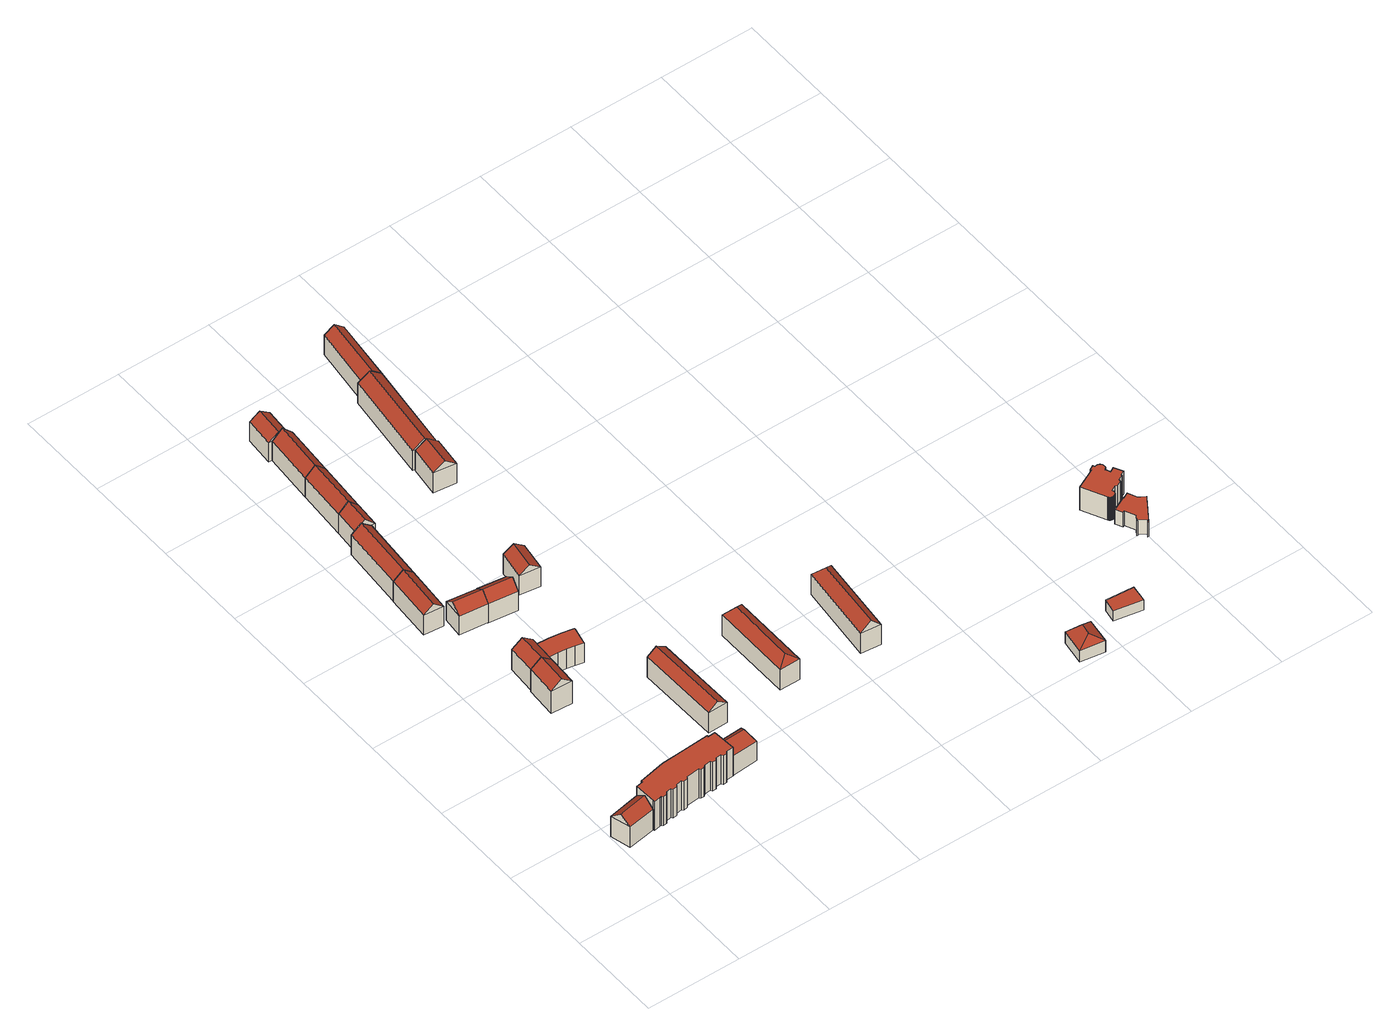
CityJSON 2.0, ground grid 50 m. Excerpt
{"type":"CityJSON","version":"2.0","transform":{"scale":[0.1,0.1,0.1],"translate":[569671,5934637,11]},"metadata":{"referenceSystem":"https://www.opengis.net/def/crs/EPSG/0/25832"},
"CityObjects":{
"building1":{"type":"Building","attributes":{"name":"HirtenstraÃe","Gemeindeschluessel":"02100122","function":"31001_1010","yearOfConstruction":1957,"roofType":"3100","measuredHeight":17.53,"storeysAboveGround":4},"address":[{"country":"Germany","locality":"Hamburg","thoroughfareNumber":"54","thoroughfareName":"Hirtenstraße","postcode":"20535"}],"geometry":[{"type":"Solid","lod":"2","boundaries":[[[[0,1,2,3]],[[4,5,1,0]],[[6,7,5,4]],[[3,2,7,6]],[[0,8,4]],[[6,9,3]],[[3,9,8,0]],[[4,8,9,6]],[[1,5,7,2]]]],"semantics":{"surfaces":[{"type":"WallSurface"},{"type":"RoofSurface","Flaechenneigung":"49.9334538128783","Flaechenrichtung":"349.730209899926","Flaechengroesse":"118.022397319422"},{"type":"RoofSurface","Flaechenneigung":"49.9359673510529","Flaechenrichtung":"169.910505547471","Flaechengroesse":"109.217837290809"},{"type":"GroundSurface"}],"values":[[0,0,0,0,0,0,1,2,3]]}}]},
"building2":{"type":"Building","attributes":{"name":"HirtenstraÃe","Gemeindeschluessel":"02100122","function":"31001_1010","yearOfConstruction":1957,"roofType":"1000","measuredHeight":18.1,"storeysAboveGround":4},"address":[{"country":"Germany","locality":"Hamburg","thoroughfareNumber":"58","thoroughfareName":"Hirtenstraße","postcode":"20535"}],"geometry":[{"type":"Solid","lod":"2","boundaries":[[[[10,11,12,13]],[[14,15,11,10]],[[16,17,15,14]],[[18,19,17,16]],[[20,21,19,18]],[[22,23,21,20]],[[24,25,23,22]],[[26,27,25,24]],[[28,29,27,26]],[[30,31,29,28]],[[32,33,31,30]],[[34,35,33,32]],[[36,37,35,34]],[[38,39,37,36]],[[40,41,39,38]],[[42,43,41,40]],[[44,45,43,42]],[[46,47,45,44]],[[48,49,47,46]],[[50,51,49,48]],[[52,53,51,50]],[[54,55,53,52]],[[56,57,55,54]],[[58,59,57,56]],[[60,61,59,58]],[[62,63,61,60]],[[64,65,63,62]],[[66,67,65,64]],[[68,69,67,66]],[[70,71,69,68]],[[72,73,71,70]],[[74,75,73,72]],[[76,77,75,74]],[[78,79,77,76]],[[80,81,79,78]],[[82,83,81,80]],[[13,12,83,82]],[[80,78,76,74,72,70,68,66,64,62,60,58,56,54,52,50,48,46,44,42,40,38,36,34,32,30,28,26,24,22,20,18,16,14,10,13,82]],[[11,15,17,19,21,23,25,27,29,31,33,35,37,39,41,43,45,47,49,51,53,55,57,59,61,63,65,67,69,71,73,75,77,79,81,83,12]]]],"semantics":{"surfaces":[{"type":"WallSurface"},{"type":"RoofSurface","Flaechenneigung":"90","Flaechenrichtung":"0","Flaechengroesse":"638.93605648584"},{"type":"GroundSurface"}],"values":[[0,0,0,0,0,0,0,0,0,0,0,0,0,0,0,0,0,0,0,0,0,0,0,0,0,0,0,0,0,0,0,0,0,0,0,0,0,1,2]]}}]},
"building3":{"type":"Building","attributes":{"name":"HirtenstraÃe","Gemeindeschluessel":"02100122","function":"31001_1010","yearOfConstruction":1957,"roofType":"3100","measuredHeight":18.47,"storeysAboveGround":4},"address":[{"country":"Germany","locality":"Hamburg","thoroughfareNumber":"55","thoroughfareName":"Hirtenstraße","postcode":"20535"}],"geometry":[{"type":"Solid","lod":"2","boundaries":[[[[84,85,86,87]],[[88,89,85,84]],[[90,91,89,88]],[[87,86,91,90]],[[84,92,88]],[[90,93,87]],[[87,93,92,84]],[[88,92,93,90]],[[85,89,91,86]]]],"semantics":{"surfaces":[{"type":"WallSurface"},{"type":"RoofSurface","Flaechenneigung":"51.2122402934703","Flaechenrichtung":"273.374601804559","Flaechengroesse":"114.593032173527"},{"type":"RoofSurface","Flaechenneigung":"51.2122401367297","Flaechenrichtung":"93.3729320381092","Flaechengroesse":"114.589274207159"},{"type":"GroundSurface"}],"values":[[0,0,0,0,0,0,1,2,3]]}}]},
"building4":{"type":"Building","attributes":{"name":"Carl-Petersen-StraÃe","Gemeindeschluessel":"02100122","function":"31001_1010","yearOfConstruction":1957,"roofType":"3100","measuredHeight":17.22,"storeysAboveGround":4},"address":[{"country":"Germany","locality":"Hamburg","thoroughfareNumber":"53","thoroughfareName":"Hirtenstraße","postcode":"20535"}],"geometry":[{"type":"Solid","lod":"2","boundaries":[[[[94,95,96,84]],[[97,98,95,94]],[[88,99,98,97]],[[84,96,99,88]],[[94,100,97]],[[88,92,84]],[[84,92,100,94]],[[97,100,92,88]],[[95,98,99,96]]]],"semantics":{"surfaces":[{"type":"WallSurface"},{"type":"RoofSurface","Flaechenneigung":"51.2527799460082","Flaechenrichtung":"273.373751766749","Flaechengroesse":"104.922973425165"},{"type":"RoofSurface","Flaechenneigung":"51.2526964971133","Flaechenrichtung":"93.373751766795","Flaechengroesse":"104.922973422475"},{"type":"GroundSurface"}],"values":[[0,0,0,0,0,0,1,2,3]]}}]},
"building5":{"type":"Building","attributes":{"name":"Auf den BlÃ¶cken","Gemeindeschluessel":"02100122","function":"31001_1010","yearOfConstruction":1957,"roofType":"3100","measuredHeight":16.89,"storeysAboveGround":4},"address":[{"country":"Germany","locality":"Hamburg","thoroughfareNumber":"4","thoroughfareName":"Auf den Blöcken","postcode":"20535"}],"geometry":[{"type":"Solid","lod":"2","boundaries":[[[[101,102,103,104]],[[105,106,102,101]],[[107,108,106,105]],[[104,103,108,107]],[[101,109,105]],[[107,110,104]],[[104,110,109,101]],[[105,109,110,107]],[[102,106,108,103]]]],"semantics":{"surfaces":[{"type":"WallSurface"},{"type":"RoofSurface","Flaechenneigung":"49.410108099328","Flaechenrichtung":"94.516003651114","Flaechengroesse":"171.342587666664"},{"type":"RoofSurface","Flaechenneigung":"49.4101219184839","Flaechenrichtung":"274.530776977418","Flaechengroesse":"170.566553075133"},{"type":"GroundSurface"}],"values":[[0,0,0,0,0,0,1,2,3]]}}]},
"building6":{"type":"Building","attributes":{"name":"Carl-Petersen-StraÃe","Gemeindeschluessel":"02100122","function":"31001_1010","yearOfConstruction":1968,"roofType":"3100","measuredHeight":16.25,"storeysAboveGround":4},"address":[{"country":"Germany","locality":"Hamburg","thoroughfareNumber":"117","thoroughfareName":"Carl-Petersen-Straße","postcode":"20535"}],"geometry":[{"type":"Solid","lod":"2","boundaries":[[[[111,112,113,114]],[[115,116,112,111]],[[117,118,116,115]],[[114,113,118,117]],[[111,119,115]],[[117,120,114]],[[114,120,119,111]],[[115,119,120,117]],[[112,116,118,113]]]],"semantics":{"surfaces":[{"type":"WallSurface"},{"type":"RoofSurface","Flaechenneigung":"50.5035014213378","Flaechenrichtung":"186.88303606996","Flaechengroesse":"105.285923994902"},{"type":"RoofSurface","Flaechenneigung":"50.5038225184407","Flaechenrichtung":"7.24976276673554","Flaechengroesse":"106.327651984077"},{"type":"GroundSurface"}],"values":[[0,0,0,0,0,0,1,2,3]]}}]},
"building7":{"type":"Building","attributes":{"name":"Hammer Steindamm","Gemeindeschluessel":"02100122","function":"31001_1010","yearOfConstruction":1957,"roofType":"5000","measuredHeight":17.58,"storeysAboveGround":4},"address":[{"country":"Germany","locality":"Hamburg","thoroughfareNumber":"146","thoroughfareName":"Hammer Steindamm","postcode":"20535"}],"geometry":[{"type":"Solid","lod":"2","boundaries":[[[[121,122,123,124]],[[125,126,122,121]],[[127,128,126,125]],[[124,123,128,127]],[[121,129,125]],[[127,130,124]],[[124,130,129,121]],[[125,129,130,127]],[[122,126,128,123]]]],"semantics":{"surfaces":[{"type":"WallSurface"},{"type":"RoofSurface","Flaechenneigung":"28.4643413078306","Flaechenrichtung":"87.4020959257672","Flaechengroesse":"32.0772553546025"},{"type":"RoofSurface","Flaechenneigung":"45.3066461157288","Flaechenrichtung":"357.188109706537","Flaechengroesse":"95.276224586997"},{"type":"RoofSurface","Flaechenneigung":"45.3092478226546","Flaechenrichtung":"176.643185557677","Flaechengroesse":"94.0233128691073"},{"type":"GroundSurface"}],"values":[[0,0,0,0,1,0,2,3,4]]}}]},
"building8":{"type":"Building","attributes":{"name":"Auf den BlÃ¶cken","Gemeindeschluessel":"02100122","function":"31001_1010","yearOfConstruction":1957,"roofType":"3100","measuredHeight":16.82,"storeysAboveGround":4},"address":[{"country":"Germany","locality":"Hamburg","thoroughfareNumber":"6","thoroughfareName":"Auf den Blöcken","postcode":"20535"}],"geometry":[{"type":"Solid","lod":"2","boundaries":[[[[131,132,133,107]],[[134,135,132,131]],[[104,136,135,134]],[[107,133,136,104]],[[131,137,134]],[[104,110,107]],[[107,110,137,131]],[[134,137,110,104]],[[132,135,136,133]]]],"semantics":{"surfaces":[{"type":"WallSurface"},{"type":"RoofSurface","Flaechenneigung":"49.2248682562739","Flaechenrichtung":"274.508668864937","Flaechengroesse":"235.256726569742"},{"type":"RoofSurface","Flaechenneigung":"49.2249344666691","Flaechenrichtung":"94.508735144832","Flaechengroesse":"235.25327462413"},{"type":"GroundSurface"}],"values":[[0,0,0,0,0,0,1,2,3]]}}]},
"building9":{"type":"Building","attributes":{"name":"Carl-Petersen-StraÃe","Gemeindeschluessel":"02100122","function":"31001_1010","yearOfConstruction":1957,"roofType":"1000","measuredHeight":12.23,"storeysAboveGround":3},"address":[{"country":"Germany","locality":"Hamburg","thoroughfareNumber":"124","thoroughfareName":"Carl-Petersen-Straße","postcode":"20535"}],"geometry":[{"type":"Solid","lod":"2","boundaries":[[[[138,139,140,141]],[[142,143,139,138]],[[144,145,143,142]],[[146,147,145,144]],[[148,149,147,146]],[[150,151,149,148]],[[152,153,151,150]],[[154,155,153,152]],[[156,157,155,154]],[[158,159,157,156]],[[141,140,159,158]],[[156,154,152,150,148,146,144,142,138,141,158]],[[139,143,145,147,149,151,153,155,157,159,140]]]],"semantics":{"surfaces":[{"type":"WallSurface"},{"type":"RoofSurface","Flaechenneigung":"90","Flaechenrichtung":"0","Flaechengroesse":"180.989428671581"},{"type":"GroundSurface"}],"values":[[0,0,0,0,0,0,0,0,0,0,0,1,2]]}}]},
"building10":{"type":"Building","attributes":{"name":"Auf den BlÃ¶cken","Gemeindeschluessel":"02100122","function":"31001_1010","yearOfConstruction":1957,"roofType":"3100","measuredHeight":17.61,"storeysAboveGround":4},"address":[{"country":"Germany","locality":"Hamburg","thoroughfareNumber":"10","thoroughfareName":"Auf den Blöcken","postcode":"20535"}],"geometry":[{"type":"Solid","lod":"2","boundaries":[[[[160,161,162,163]],[[164,165,161,160]],[[166,167,165,164]],[[163,162,167,166]],[[160,168,164]],[[166,169,163]],[[163,169,168,160]],[[164,168,169,166]],[[161,165,167,162]]]],"semantics":{"surfaces":[{"type":"WallSurface"},{"type":"RoofSurface","Flaechenneigung":"44.678600148363","Flaechenrichtung":"274.184993591903","Flaechengroesse":"100.034664905074"},{"type":"RoofSurface","Flaechenneigung":"44.6784728044763","Flaechenrichtung":"94.2766622586606","Flaechengroesse":"100.0316442246"},{"type":"GroundSurface"}],"values":[[0,0,0,0,0,0,1,2,3]]}}]},
"building11":{"type":"Building","attributes":{"name":"Carl-Petersen-StraÃe","Gemeindeschluessel":"02100122","function":"31001_1010","yearOfConstruction":1957,"roofType":"3100","measuredHeight":16.33,"storeysAboveGround":4},"address":[{"country":"Germany","locality":"Hamburg","thoroughfareNumber":"119","thoroughfareName":"Carl-Petersen-Straße","postcode":"20535"}],"geometry":[{"type":"Solid","lod":"2","boundaries":[[[[170,171,172,173]],[[174,175,171,170]],[[176,177,175,174]],[[173,172,177,176]],[[170,178,174]],[[176,179,173]],[[173,179,178,170]],[[174,178,179,176]],[[171,175,177,172]]]],"semantics":{"surfaces":[{"type":"WallSurface"},{"type":"RoofSurface","Flaechenneigung":"50.8477006978234","Flaechenrichtung":"7.62004053188802","Flaechengroesse":"104.449203260143"},{"type":"RoofSurface","Flaechenneigung":"50.8480564175379","Flaechenrichtung":"187.861527415341","Flaechengroesse":"104.440526858055"},{"type":"GroundSurface"}],"values":[[0,0,0,0,0,0,1,2,3]]}}]},
"building12":{"type":"Building","attributes":{"name":"Auf den BlÃ¶cken","Gemeindeschluessel":"02100122","function":"31001_1010","yearOfConstruction":1957,"roofType":"3100","measuredHeight":17.51,"storeysAboveGround":4},"address":[{"country":"Germany","locality":"Hamburg","thoroughfareNumber":"14","thoroughfareName":"Auf den Blöcken","postcode":"20535"}],"geometry":[{"type":"Solid","lod":"2","boundaries":[[[[180,181,182,183]],[[184,185,181,180]],[[186,187,185,184]],[[183,182,187,186]],[[180,188,184]],[[186,168,183]],[[183,168,188,180]],[[184,188,168,186]],[[181,185,187,182]]]],"semantics":{"surfaces":[{"type":"WallSurface"},{"type":"RoofSurface","Flaechenneigung":"44.592156226945","Flaechenrichtung":"274.178082148772","Flaechengroesse":"199.104386591258"},{"type":"RoofSurface","Flaechenneigung":"44.5921067315008","Flaechenrichtung":"94.258914507947","Flaechengroesse":"199.102694180648"},{"type":"GroundSurface"}],"values":[[0,0,0,0,0,0,1,2,3]]}}]},
"building13":{"type":"Building","attributes":{"name":"Hammer Steindamm","Gemeindeschluessel":"02100122","function":"31001_1010","yearOfConstruction":1957,"roofType":"3100","measuredHeight":16.43,"storeysAboveGround":4},"address":[{"country":"Germany","locality":"Hamburg","thoroughfareNumber":"144","thoroughfareName":"Hammer Steindamm","postcode":"20535"}],"geometry":[{"type":"Solid","lod":"2","boundaries":[[[[189,190,191,192]],[[193,194,190,189]],[[195,196,194,193]],[[192,191,196,195]],[[189,197,193]],[[195,198,192]],[[192,198,197,189]],[[193,197,198,195]],[[190,194,196,191]]]],"semantics":{"surfaces":[{"type":"WallSurface"},{"type":"RoofSurface","Flaechenneigung":"53.6496606621401","Flaechenrichtung":"88.8705215685183","Flaechengroesse":"280.040693705272"},{"type":"RoofSurface","Flaechenneigung":"53.649637243758","Flaechenrichtung":"268.871179794385","Flaechengroesse":"280.040630167555"},{"type":"GroundSurface"}],"values":[[0,0,0,0,0,0,1,2,3]]}}]},
"building14":{"type":"Building","attributes":{"name":"Auf den BlÃ¶cken","Gemeindeschluessel":"02100122","function":"31001_1010","yearOfConstruction":1957,"roofType":"3100","measuredHeight":17.52,"storeysAboveGround":4},"address":[{"country":"Germany","locality":"Hamburg","thoroughfareNumber":"16","thoroughfareName":"Auf den Blöcken","postcode":"20535"}],"geometry":[{"type":"Solid","lod":"2","boundaries":[[[[184,185,199,200]],[[180,181,185,184]],[[201,202,181,180]],[[200,199,202,201]],[[184,188,180]],[[201,203,200]],[[200,203,188,184]],[[180,188,203,201]],[[185,181,202,199]]]],"semantics":{"surfaces":[{"type":"WallSurface"},{"type":"RoofSurface","Flaechenneigung":"44.4493378367429","Flaechenrichtung":"94.2461371502811","Flaechengroesse":"200.841951885812"},{"type":"RoofSurface","Flaechenneigung":"44.4493175166213","Flaechenrichtung":"274.186889312806","Flaechengroesse":"200.84170362994"},{"type":"GroundSurface"}],"values":[[0,0,0,0,0,0,1,2,3]]}}]},
"building15":{"type":"Building","attributes":{"name":"Auf den BlÃ¶cken","Gemeindeschluessel":"02100122","function":"31001_1010","yearOfConstruction":1918,"roofType":"3100","measuredHeight":15.88,"storeysAboveGround":4},"address":[{"country":"Germany","locality":"Hamburg","thoroughfareNumber":"20","thoroughfareName":"Auf den Blöcken","postcode":"20535"}],"geometry":[{"type":"Solid","lod":"2","boundaries":[[[[204,205,206,207]],[[208,209,205,204]],[[210,211,209,208]],[[207,206,211,210]],[[204,212,208]],[[210,213,207]],[[207,213,212,204]],[[208,212,213,210]],[[205,209,211,206]]]],"semantics":{"surfaces":[{"type":"WallSurface"},{"type":"RoofSurface","Flaechenneigung":"53.3348150903892","Flaechenrichtung":"274.222186883219","Flaechengroesse":"101.839704208701"},{"type":"RoofSurface","Flaechenneigung":"53.3346657800348","Flaechenrichtung":"94.2260118071869","Flaechengroesse":"101.836911379362"},{"type":"GroundSurface"}],"values":[[0,0,0,0,0,0,1,2,3]]}}]},
"building16":{"type":"Building","attributes":{"name":"Lohhof","Gemeindeschluessel":"02100122","function":"31001_1010","yearOfConstruction":1957,"roofType":"3100","measuredHeight":16.29,"storeysAboveGround":4},"address":[{"country":"Germany","locality":"Hamburg","thoroughfareNumber":"1","thoroughfareName":"Lohhof","postcode":"20535"}],"geometry":[{"type":"Solid","lod":"2","boundaries":[[[[214,215,216,217]],[[218,219,215,214]],[[220,221,219,218]],[[217,216,221,220]],[[214,222,218]],[[220,223,217]],[[217,223,222,214]],[[218,222,223,220]],[[215,219,221,216]]]],"semantics":{"surfaces":[{"type":"WallSurface"},{"type":"RoofSurface","Flaechenneigung":"53.9360817724943","Flaechenrichtung":"98.5303879939975","Flaechengroesse":"99.5425328210005"},{"type":"RoofSurface","Flaechenneigung":"53.9258901445393","Flaechenrichtung":"279.37135502149","Flaechengroesse":"99.9239069675338"},{"type":"GroundSurface"}],"values":[[0,0,0,0,0,0,1,2,3]]}}]},
"building17":{"type":"Building","attributes":{"name":"Hammer Steindamm","Gemeindeschluessel":"02100123","function":"31001_1010","yearOfConstruction":1957,"roofType":"3200","measuredHeight":17.18,"storeysAboveGround":4},"address":[{"country":"Germany","locality":"Hamburg","thoroughfareNumber":"145","thoroughfareName":"Hammer Steindamm","postcode":"20535"}],"geometry":[{"type":"Solid","lod":"2","boundaries":[[[[224,225,226,227]],[[228,229,225,224]],[[230,231,229,228]],[[227,226,231,230]],[[224,232,228]],[[230,233,227]],[[227,233,232,224]],[[228,232,233,230]],[[225,229,231,226]]]],"semantics":{"surfaces":[{"type":"WallSurface"},{"type":"RoofSurface","Flaechenneigung":"37.2818554524104","Flaechenrichtung":"180.000010040978","Flaechengroesse":"29.9223042430612"},{"type":"RoofSurface","Flaechenneigung":"37.2822886894576","Flaechenrichtung":"359.994738581416","Flaechengroesse":"29.9250591263804"},{"type":"RoofSurface","Flaechenneigung":"51.0918179223979","Flaechenrichtung":"89.9983312532969","Flaechengroesse":"271.113843613067"},{"type":"RoofSurface","Flaechenneigung":"51.0918865129899","Flaechenrichtung":"269.997593699641","Flaechengroesse":"271.110355843667"},{"type":"GroundSurface"}],"values":[[0,0,0,0,1,2,3,4,5]]}}]},
"building18":{"type":"Building","attributes":{"name":"Lohhof","Gemeindeschluessel":"02100122","function":"31001_1010","yearOfConstruction":1983,"roofType":"3100","measuredHeight":17.07,"storeysAboveGround":4},"address":[{"country":"Germany","locality":"Hamburg","thoroughfareNumber":"9","thoroughfareName":"Lohhof","postcode":"20535"}],"geometry":[{"type":"Solid","lod":"2","boundaries":[[[[234,235,236,237]],[[238,239,235,234]],[[240,241,239,238]],[[237,236,241,240]],[[234,242,238]],[[240,243,237]],[[237,243,242,234]],[[238,242,243,240]],[[235,239,241,236]]]],"semantics":{"surfaces":[{"type":"WallSurface"},{"type":"RoofSurface","Flaechenneigung":"52.0905427389083","Flaechenrichtung":"97.0300160654637","Flaechengroesse":"120.014965954935"},{"type":"RoofSurface","Flaechenneigung":"52.0906250841196","Flaechenrichtung":"277.044460534388","Flaechengroesse":"120.014925179695"},{"type":"GroundSurface"}],"values":[[0,0,0,0,0,0,1,2,3]]}}]},
"building19":{"type":"Building","attributes":{"name":"Lohhof","Gemeindeschluessel":"02100122","function":"31001_1010","yearOfConstruction":1957,"roofType":"3100","measuredHeight":17.14,"storeysAboveGround":4},"address":[{"country":"Germany","locality":"Hamburg","thoroughfareNumber":"11","thoroughfareName":"Lohhof","postcode":"20535"}],"geometry":[{"type":"Solid","lod":"2","boundaries":[[[[244,245,246,247]],[[248,249,245,244]],[[250,251,249,248]],[[247,246,251,250]],[[244,252,248]],[[250,253,247]],[[247,253,252,244]],[[248,252,253,250]],[[245,249,251,246]]]],"semantics":{"surfaces":[{"type":"WallSurface"},{"type":"RoofSurface","Flaechenneigung":"52.0345806121718","Flaechenrichtung":"277.062201434998","Flaechengroesse":"366.249677374312"},{"type":"RoofSurface","Flaechenneigung":"52.0345798173788","Flaechenrichtung":"97.0784974483294","Flaechengroesse":"366.247189861451"},{"type":"GroundSurface"}],"values":[[0,0,0,0,0,0,1,2,3]]}}]},
"building20":{"type":"Building","attributes":{"name":"Lohhof","Gemeindeschluessel":"02100122","function":"31001_1010","yearOfConstruction":1978,"roofType":"3100","measuredHeight":16.57,"storeysAboveGround":4},"address":[{"country":"Germany","locality":"Hamburg","thoroughfareNumber":"19","thoroughfareName":"Lohhof","postcode":"20535"}],"geometry":[{"type":"Solid","lod":"2","boundaries":[[[[254,255,256,257]],[[258,259,255,254]],[[260,261,259,258]],[[257,256,261,260]],[[254,262,258]],[[260,263,257]],[[257,263,262,254]],[[258,262,263,260]],[[255,259,261,256]]]],"semantics":{"surfaces":[{"type":"WallSurface"},{"type":"RoofSurface","Flaechenneigung":"50.3501219996861","Flaechenrichtung":"277.070459183503","Flaechengroesse":"212.6991675478"},{"type":"RoofSurface","Flaechenneigung":"50.3501366708157","Flaechenrichtung":"97.0797837925308","Flaechengroesse":"212.683833716323"},{"type":"GroundSurface"}],"values":[[0,0,0,0,0,0,1,2,3]]}}]},
"building21":{"type":"Building","attributes":{"name":"Beim Hammer Marktplatz","Gemeindeschluessel":"02100123","function":"31001_1010","yearOfConstruction":1957,"roofType":"5000","measuredHeight":17.96,"storeysAboveGround":4},"address":[{"country":"Germany","locality":"Hamburg","thoroughfareNumber":"2","thoroughfareName":"Beim Hammer Marktplatz","postcode":"20535"}],"geometry":[{"type":"Solid","lod":"2","boundaries":[[[[264,265,266,267]],[[268,269,265,264]],[[270,271,269,268]],[[267,266,271,270]],[[264,272,268]],[[270,273,267]],[[267,273,272,264]],[[268,272,273,270]],[[265,269,271,266]]]],"semantics":{"surfaces":[{"type":"WallSurface"},{"type":"RoofSurface","Flaechenneigung":"41.6377610659148","Flaechenrichtung":"5.9810172607148","Flaechengroesse":"36.0223293755541"},{"type":"RoofSurface","Flaechenneigung":"45.0875754992779","Flaechenrichtung":"275.980444205377","Flaechengroesse":"293.764576721864"},{"type":"RoofSurface","Flaechenneigung":"45.0875075929984","Flaechenrichtung":"95.9816778414143","Flaechengroesse":"293.739416363366"},{"type":"GroundSurface"}],"values":[[0,0,0,0,1,0,2,3,4]]}}]},
"building22":{"type":"Building","attributes":{"name":"Bei der Hammer Kirche","Gemeindeschluessel":"02100123","function":"31001_1010","yearOfConstruction":1957,"roofType":"3200","measuredHeight":11.71,"storeysAboveGround":2},"address":[{"country":"Germany","locality":"Hamburg","thoroughfareNumber":"14","thoroughfareName":"Bei der Hammer Kirche","postcode":"20535"}],"geometry":[{"type":"Solid","lod":"2","boundaries":[[[[274,275,276,277]],[[278,279,275,274]],[[280,281,279,278]],[[277,276,281,280]],[[274,282,278]],[[280,283,277]],[[277,283,282,274]],[[278,282,283,280]],[[275,279,281,276]]]],"semantics":{"surfaces":[{"type":"WallSurface"},{"type":"RoofSurface","Flaechenneigung":"38.4083419593647","Flaechenrichtung":"8.24350930190281","Flaechengroesse":"37.2922431195112"},{"type":"RoofSurface","Flaechenneigung":"38.4083419603843","Flaechenrichtung":"188.243509287445","Flaechengroesse":"37.2922431198119"},{"type":"RoofSurface","Flaechenneigung":"54.751379636775","Flaechenrichtung":"278.245706963742","Flaechengroesse":"77.0442582780978"},{"type":"RoofSurface","Flaechenneigung":"54.751484424285","Flaechenrichtung":"98.2457069651185","Flaechengroesse":"77.0442582784924"},{"type":"GroundSurface"}],"values":[[0,0,0,0,1,2,3,4,5]]}}]},
"building23":{"type":"Building","attributes":{"name":"Bei der Hammer Kirche","Gemeindeschluessel":"02100123","function":"31001_1010","yearOfConstruction":1957,"roofType":"1000","measuredHeight":6.35,"storeysAboveGround":2},"address":[{"country":"Germany","locality":"Hamburg","thoroughfareNumber":"16","thoroughfareName":"Bei der Hammer Kirche","postcode":"20535"}],"geometry":[{"type":"Solid","lod":"2","boundaries":[[[[284,285,286,287]],[[288,289,285,284]],[[290,291,289,288]],[[287,286,291,290]],[[288,284,287,290]],[[285,289,291,286]]]],"semantics":{"surfaces":[{"type":"WallSurface"},{"type":"RoofSurface","Flaechenneigung":"90","Flaechenrichtung":"0","Flaechengroesse":"120.998585508542"},{"type":"GroundSurface"}],"values":[[0,0,0,0,1,2]]}}]},
"building24":{"type":"Building","attributes":{"name":"Bei der Hammer Kirche","Gemeindeschluessel":"02100123","function":"31001_1010","yearOfConstruction":1948,"roofType":"1000","measuredHeight":9.11,"storeysAboveGround":2},"address":[{"country":"Germany","locality":"Hamburg","thoroughfareNumber":"7","thoroughfareName":"Bei der Hammer Kirche","postcode":"20535"}],"geometry":[{"type":"Solid","lod":"2","boundaries":[[[[292,293,294,295]],[[296,297,293,292]],[[298,299,297,296]],[[300,301,299,298]],[[302,303,301,300]],[[304,305,303,302]],[[306,307,305,304]],[[308,309,307,306]],[[310,311,309,308]],[[312,313,311,310]],[[314,315,313,312]],[[316,317,315,314]],[[318,319,317,316]],[[320,321,319,318]],[[322,323,321,320]],[[295,294,323,322]],[[320,318,316,314,312,310,308,306,304,302,300,298,296,292,295,322]],[[293,297,299,301,303,305,307,309,311,313,315,317,319,321,323,294]]]],"semantics":{"surfaces":[{"type":"WallSurface"},{"type":"RoofSurface","Flaechenneigung":"90","Flaechenrichtung":"0","Flaechengroesse":"153.040542993195"},{"type":"GroundSurface"}],"values":[[0,0,0,0,0,0,0,0,0,0,0,0,0,0,0,0,1,2]]}}]},
"building25":{"type":"Building","attributes":{"name":"Bei der Hammer Kirche","Gemeindeschluessel":"02100123","function":"31001_1010","yearOfConstruction":1957,"roofType":"1000","measuredHeight":14.52,"storeysAboveGround":3},"address":[{"country":"Germany","locality":"Hamburg","thoroughfareNumber":"5","thoroughfareName":"Bei der Hammer Kirche","postcode":"20535"}],"geometry":[{"type":"Solid","lod":"2","boundaries":[[[[324,325,326,327]],[[328,329,325,324]],[[330,331,329,328]],[[332,333,331,330]],[[334,335,333,332]],[[336,337,335,334]],[[338,339,337,336]],[[340,341,339,338]],[[342,343,341,340]],[[344,345,343,342]],[[346,347,345,344]],[[348,349,347,346]],[[350,351,349,348]],[[352,353,351,350]],[[354,355,353,352]],[[356,357,355,354]],[[358,359,357,356]],[[360,361,359,358]],[[362,363,361,360]],[[364,365,363,362]],[[366,367,365,364]],[[368,369,367,366]],[[370,371,369,368]],[[372,373,371,370]],[[374,375,373,372]],[[376,377,375,374]],[[378,379,377,376]],[[380,381,379,378]],[[382,383,381,380]],[[384,385,383,382]],[[386,387,385,384]],[[388,389,387,386]],[[390,391,389,388]],[[392,393,391,390]],[[394,395,393,392]],[[396,397,395,394]],[[398,399,397,396]],[[400,401,399,398]],[[402,403,401,400]],[[404,405,403,402]],[[406,407,405,404]],[[408,409,407,406]],[[410,411,409,408]],[[412,413,411,410]],[[414,415,413,412]],[[416,417,415,414]],[[418,419,417,416]],[[420,421,419,418]],[[422,423,421,420]],[[424,425,423,422]],[[426,427,425,424]],[[327,326,427,426]],[[424,422,420,418,416,414,412,410,408,406,404,402,400,398,396,394,392,390,388,386,384,382,380,378,376,374,372,370,368,366,364,362,360,358,356,354,352,350,348,346,344,342,340,338,336,334,332,330,328,324,327,426]],[[325,329,331,333,335,337,339,341,343,345,347,349,351,353,355,357,359,361,363,365,367,369,371,373,375,377,379,381,383,385,387,389,391,393,395,397,399,401,403,405,407,409,411,413,415,417,419,421,423,425,427,326]]]],"semantics":{"surfaces":[{"type":"WallSurface"},{"type":"RoofSurface","Flaechenneigung":"90","Flaechenrichtung":"0","Flaechengroesse":"234.365279666249"},{"type":"GroundSurface"}],"values":[[0,0,0,0,0,0,0,0,0,0,0,0,0,0,0,0,0,0,0,0,0,0,0,0,0,0,0,0,0,0,0,0,0,0,0,0,0,0,0,0,0,0,0,0,0,0,0,0,0,0,0,0,1,2]]}}]}
},
"vertices":[
[174,468,134],[174,468,5],[6,437,5],[6,437,134],[179,356,134],[179,356,5],[35,331,134],[35,331,5],[176,412,180],[21,384,180],
[471,520,192],[471,520,11],[352,512,11],[352,512,192],[610,528,192],[610,528,11],[610,520,192],[610,520,11],[647,522,192],[647,522,11],[648,510,192],[648,510,11],[656,402,192],[656,402,11],[619,399,192],[619,399,11],[609,387,192],[609,387,11],[592,386,192],[592,386,11],[584,397,192],[584,397,11],[558,394,192],[558,394,11],[549,384,192],[549,384,11],[529,384,192],[529,384,11],[523,393,192],[523,393,11],[489,389,192],[489,389,11],[480,379,192],[480,379,11],[463,378,192],[463,378,11],[455,387,192],[455,387,11],[386,380,192],[386,380,11],[379,369,192],[379,369,11],[358,366,192],[358,366,11],[350,375,192],[350,375,11],[319,369,192],[319,369,11],[312,359,192],[312,359,11],[290,356,192],[290,356,11],[284,364,192],[284,364,11],[258,360,192],[258,360,11],[248,348,192],[248,348,11],[230,345,192],[230,345,11],[222,353,192],[222,353,11],[217,352,192],[217,352,11],[179,345,192],[179,345,11],[179,356,192],[179,356,11],[174,468,192],[174,468,11],[212,475,192],[212,475,11],[211,483,192],[211,483,11],
[258,1348,156],[258,1348,16],[249,1187,16],[249,1187,156],[369,1342,156],[369,1342,16],[360,1181,156],[360,1181,16],[314,1345,201],[304,1184,201],
[267,1496,156],[267,1496,28],[258,1348,28],[378,1489,156],[378,1489,28],[369,1342,28],[322,1492,201],
[187,1885,158],[187,1885,34],[207,2133,34],[207,2133,158],[83,1895,158],[83,1895,34],[102,2140,158],[102,2140,34],[135,1890,203],[155,2137,203],
[208,1802,149],[208,1802,31],[357,1785,31],[357,1785,149],[220,1910,149],[220,1910,31],[372,1890,149],[372,1890,31],[214,1856,193],[365,1837,193],
[789,517,136],[789,517,14],[648,510,14],[648,510,136],[794,411,136],[794,411,14],[656,402,136],[656,402,14],[763,462,189],[652,456,189],
[129,2479,158],[129,2479,35],[102,2140,35],[234,2471,158],[234,2471,35],[207,2133,35],[181,2475,203],
[370,1364,149],[370,1364,26],[418,1363,26],[418,1363,149],[376,1462,149],[376,1462,26],[441,1458,149],[441,1458,26],[505,1450,149],[505,1450,26],[568,1437,149],[568,1437,26],[567,1431,149],[567,1431,26],[548,1342,149],[548,1342,26],[547,1340,149],[547,1340,26],[506,1350,149],[506,1350,26],[465,1358,149],[465,1358,26],
[159,2612,161],[159,2612,38],[149,2478,38],[149,2478,161],[263,2605,161],[263,2605,38],[253,2470,161],[253,2470,38],[211,2608,214],[201,2474,214],
[522,1870,150],[522,1870,30],[372,1890,30],[372,1890,150],[507,1764,150],[507,1764,30],[357,1785,150],[357,1785,30],[515,1817,194],[365,1837,194],
[178,2878,160],[178,2878,39],[159,2612,39],[159,2612,160],[283,2870,160],[283,2870,39],[263,2605,160],[263,2605,39],[230,2874,214],
[833,677,140],[833,677,14],[824,1112,14],[824,1112,140],[729,675,140],[729,675,14],[721,1110,140],[721,1110,14],[781,676,178],[772,1111,178],
[303,3136,39],[303,3136,160],[197,3144,160],[197,3144,39],[250,3140,214],
[191,3300,160],[191,3300,40],[180,3145,40],[180,3145,160],[296,3292,160],[296,3292,40],[285,3138,160],[285,3138,40],[244,3296,199],[232,3142,199],
[676,1824,152],[676,1824,29],[698,1972,29],[698,1972,152],[568,1838,152],[568,1838,29],[593,1986,152],[593,1986,29],[622,1831,192],[646,1979,192],
[1244,690,145],[1244,690,17],[1244,1111,17],[1244,1111,145],[1135,690,145],[1135,690,17],[1135,1111,145],[1135,1111,17],[1190,723,189],[1190,1078,189],
[760,2544,163],[760,2544,38],[779,2702,38],[779,2702,163],[642,2558,163],[642,2558,38],[662,2717,163],[662,2717,38],[701,2551,209],[721,2710,209],
[709,3194,167],[709,3194,43],[650,2718,43],[650,2718,167],[829,3180,167],[829,3180,43],[770,2704,167],[770,2704,43],[769,3187,214],[710,2711,214],
[770,3517,168],[770,3517,44],[730,3192,44],[730,3192,168],[869,3505,168],[869,3505,44],[829,3180,168],[829,3180,44],[820,3511,209],[779,3186,209],
[1599,1074,144],[1599,1074,17],[1554,653,17],[1554,653,144],[1702,1063,144],[1702,1063,17],[1658,642,144],[1658,642,17],[1645,1023,196],[1606,648,196],
[2305,157,92],[2305,157,20],[2286,25,20],[2286,25,92],[2433,139,92],[2433,139,20],[2413,6,92],[2413,6,20],[2364,112,137],[2355,51,137],
[2567,206,88],[2567,206,24],[2554,134,24],[2554,134,88],[2713,195,88],[2713,195,24],[2701,106,88],[2701,106,24],
[2946,571,114],[2946,571,23],[2971,517,23],[2971,517,114],[2937,566,114],[2937,566,23],[2919,602,114],[2919,602,23],[2993,639,114],[2993,639,23],[2994,636,114],[2994,636,23],[3024,651,114],[3024,651,23],[3045,606,114],[3045,606,23],[3079,583,114],[3079,583,23],[3075,577,114],[3075,577,23],[2990,451,114],[2990,451,23],[2987,453,114],[2987,453,23],[2996,466,114],[2996,466,23],[2960,491,114],[2960,491,23],[2957,486,114],[2957,486,23],[2952,489,114],[2952,489,23],
[3040,710,167],[3040,710,22],[3038,713,22],[3038,713,167],[3014,696,167],[3014,696,22],[3012,684,167],[3012,684,22],[2988,673,167],[2988,673,22],[2976,676,167],[2976,676,22],[2950,663,167],[2950,663,22],[2951,659,167],[2951,659,22],[2952,656,167],[2952,656,22],[2952,652,167],[2952,652,22],[2952,648,167],[2952,648,22],[2951,644,167],[2951,644,22],[2949,641,167],[2949,641,22],[2947,638,167],[2947,638,22],[2944,635,167],[2944,635,22],[2941,633,167],[2941,633,22],[2937,632,167],[2937,632,22],[2934,631,167],[2934,631,22],[2930,630,167],[2930,630,22],[2926,630,167],[2926,630,22],[2923,631,167],[2923,631,22],[2919,632,167],[2919,632,22],[2916,634,167],[2916,634,22],[2913,637,167],[2913,637,22],[2911,640,167],[2911,640,22],[2909,643,167],[2909,643,22],[2848,765,167],[2848,765,22],[2953,817,167],[2953,817,22],[2950,823,167],[2950,823,22],[2974,835,167],[2974,835,22],[2979,825,167],[2979,825,22],[2983,827,167],[2983,827,22],[2987,828,167],[2987,828,22],[2991,828,167],[2991,828,22],[2995,827,167],[2995,827,22],[2999,826,167],[2999,826,22],[3003,824,167],[3003,824,22],[3006,822,167],[3006,822,22],[3009,819,167],[3009,819,22],[3012,815,167],[3012,815,22],[3013,811,167],[3013,811,22],[3014,807,167],[3014,807,22],[3014,803,167],[3014,803,22],[3014,799,167],[3014,799,22],[3013,795,167],[3013,795,22],[3011,791,167],[3011,791,22],[3008,788,167],[3008,788,22],[3005,785,167],[3005,785,22],[3002,783,167],[3002,783,22],[3015,758,167],[3015,758,22],[3038,771,167],[3038,771,22],[3062,726,167],[3062,726,22]
]}
